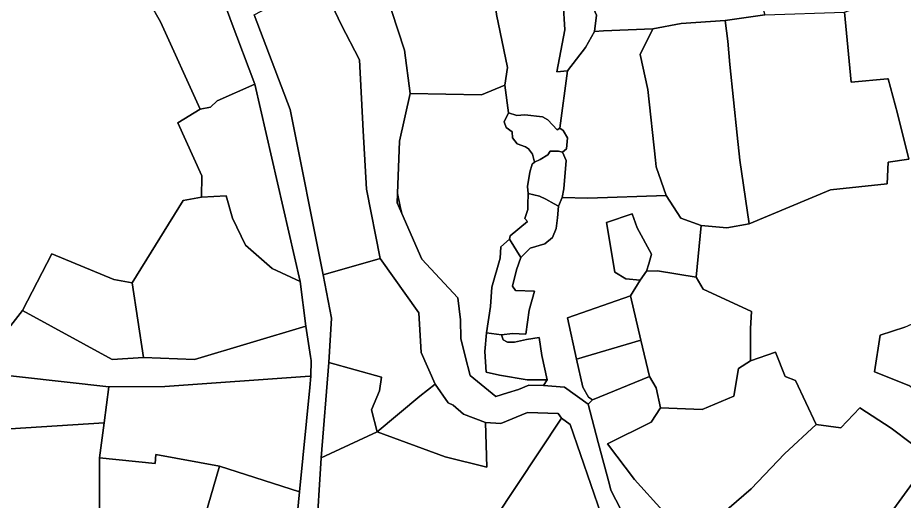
# Model space of a CAD drawing. Extents: x 542555 to 550520, y 1840485 to 1846995.
# Drawn here: x 547141.3 to 547558.7, y 1841702.1 to 1841929.8 of the extents above; entities that cross this region are included whole.
import ezdxf

# ---------------------------------------------------------------- set-up
doc = ezdxf.new("R2010")
doc.units = 0
doc.layers.add('Level 30', color=7, linetype='Continuous')

msp = doc.modelspace()

# ---------------------------------------------------------------- linework, layer by layer
at = {"layer": 'Level 30'}
for points in [[(547241.8182, 1841928.0303), (547252.88, 1841898.45), (547235.23, 1841890.71), (547232.07, 1841887.66), (547227.12, 1841886.68), (547208.47, 1841927.92), (547193.0001, 1841955.2762), (547191.03, 1841958.76), (547175.42, 1841990.62), (547183.68, 1842010.7), (547183.599, 1842010.7799), (547183.81, 1842011.3), (547184.1286, 1842011.2602), (547195.33, 1842000), (547212.12, 1841983.11), (547224.98, 1841963.48), (547239.41, 1841934.47)], [(547493, 1841931.12), (547474.35, 1841928.48), (547453.59, 1841927), (547440.24, 1841924.51), (547417.0487, 1841923.5338), (547412.92, 1841923.36), (547413.82, 1841931.04), (547410.68, 1841938.26), (547408.7845, 1841950.5441), (547408.35, 1841953.36), (547410.16, 1841970.92), (547412.8327, 1841981.5288), (547413.1, 1841982.59), (547413.61, 1841987.15), (547450.71, 1841998.55), (547454.99, 1842000), (547463.81, 1842002.99), (547463.9387, 1842003.0352), (547464.69, 1842003.29), (547478.88, 1842008.28), (547479.4305, 1842001.9054), (547480.38, 1841990.91), (547481.02, 1841980.3), (547486.91, 1841951.03)], [(547400.19, 1841904.83), (547396.46, 1841877.85), (547395.32, 1841876.94), (547390.81, 1841881.68), (547388.31, 1841883.17), (547380.11, 1841884.11), (547376.31, 1841883.7), (547372.35, 1841884.93), (547370.57, 1841898.02), (547371.81, 1841906.29), (547366.68, 1841931.35), (547364.8, 1841947.4), (547359.57, 1841965.98), (547357.65, 1841982.51), (547369.39, 1841985.04), (547393.74, 1841986.17), (547395.19, 1841977.42), (547394.53, 1841971.74), (547396.02, 1841953.48), (547398.14, 1841936.9), (547398.95, 1841924.09), (547395.07, 1841904.25)], [(547357.65, 1841982.51), (547359.57, 1841965.98), (547364.8, 1841947.4), (547366.68, 1841931.35), (547371.81, 1841906.29), (547370.57, 1841898.02), (547359.57, 1841893.47), (547326.04, 1841894.15), (547323.37, 1841914.51), (547317.26, 1841933.26), (547308.02, 1841946.93), (547316.4, 1841965.48)], [(547311.97, 1841816.38), (547285.03, 1841808.72), (547269.56, 1841886.58), (547252.65, 1841931.08), (547283.74, 1841947.62), (547293.55, 1841926.52), (547302.21, 1841909.96), (547303.92, 1841876.56), (547305.53, 1841849.03)], [(547413.82, 1841931.04), (547412.92, 1841923.36), (547408.55, 1841915.72), (547400.19, 1841904.83), (547395.07, 1841904.25), (547398.95, 1841924.09), (547398.14, 1841936.9), (547410.68, 1841938.26)], [(547523.96, 1841848.76), (547485.74, 1841832.73), (547481.34, 1841862.65), (547480.0721, 1841874.519), (547476.52, 1841907.77), (547475.55, 1841918.81), (547474.35, 1841928.48), (547493, 1841931.12), (547530.61, 1841932.41), (547533.68, 1841899.4), (547550.8048, 1841900.9685), (547551.04, 1841900.99), (547555.53, 1841884.74), (547560.89, 1841863.24), (547551.05, 1841861.81), (547550.56, 1841851.51)], [(547475.16, 1841830.78), (547463.12, 1841831.98), (547453.46, 1841835.38), (547446.57, 1841846.02), (547441.9, 1841859.61), (547441.5627, 1841862.7364), (547437.98, 1841895.94), (547434.31, 1841912.49), (547440.24, 1841924.51), (547453.59, 1841927), (547474.35, 1841928.48), (547475.55, 1841918.81), (547476.52, 1841907.77), (547480.0721, 1841874.519), (547481.34, 1841862.65), (547485.74, 1841832.73)], [(547409.69, 1841844.8), (547397.61, 1841845.14), (547398.44, 1841849.21), (547399.51, 1841862.54), (547397.73, 1841866.41), (547399.61, 1841868.12), (547400.1, 1841873.24), (547398.16, 1841876.61), (547396.46, 1841877.85), (547400.19, 1841904.83), (547408.55, 1841915.72), (547412.92, 1841923.36), (547417.0487, 1841923.5338), (547440.24, 1841924.51), (547434.31, 1841912.49), (547437.98, 1841895.94), (547441.5627, 1841862.7364), (547441.9, 1841859.61), (547446.57, 1841846.02)], [(547239.38, 1841845.86), (547227.77, 1841845.32), (547227.95, 1841855.35), (547216.69, 1841880.31), (547227.12, 1841886.68), (547232.07, 1841887.66), (547235.23, 1841890.71), (547252.88, 1841898.45), (547274.34, 1841805.51), (547261.07, 1841811.73), (547248.59, 1841822.63), (547242.42, 1841835.41)], [(547361.98, 1841781.4), (547361.2, 1841772.65), (547361.83, 1841762.88), (547368.12, 1841761.51), (547381.08, 1841759.28), (547390.59, 1841759.36), (547388.79, 1841756.68), (547381.86, 1841756.8), (547377.1, 1841754.7), (547371.8704, 1841753.1219), (547366.33, 1841751.45), (547354.25, 1841761.37), (547352.0154, 1841770.4391), (547349.98, 1841778.7), (547349.82, 1841787.5), (547348.56, 1841797.9), (547331.61, 1841816.06), (547322.143, 1841837.649), (547321.36, 1841840.94), (547320.1106, 1841847.0831), (547321, 1841871.64), (547326.04, 1841894.15), (547359.57, 1841893.47), (547370.57, 1841898.02), (547372.35, 1841884.93), (547370.37, 1841880.8), (547371.31, 1841878.1), (547374.04, 1841876.02), (547374.24, 1841873.19), (547376.49, 1841870.34), (547380.4, 1841869.04), (547381.85, 1841868.07), (547383.72, 1841865.57), (547384.66, 1841861.85), (547383.48, 1841860.81), (547382.34, 1841857), (547381.27, 1841850.36), (547381.65, 1841846.96), (547381.42, 1841841.75), (547381.41, 1841839.45), (547379.97, 1841835.19), (547381.26, 1841833.77), (547373.1, 1841827.04), (547372.88, 1841825.52), (547368.72, 1841821.91), (547368.46, 1841816.52), (547364.44, 1841802.95), (547363.89, 1841793.85)], [(547396.46, 1841877.85), (547398.16, 1841876.61), (547400.1, 1841873.24), (547399.61, 1841868.12), (547397.73, 1841866.41), (547395.84, 1841867.02), (547391.99, 1841866.92), (547390.9, 1841865.16), (547387.34, 1841862.96), (547384.66, 1841861.85), (547383.72, 1841865.57), (547381.85, 1841868.07), (547380.4, 1841869.04), (547376.49, 1841870.34), (547374.24, 1841873.19), (547374.04, 1841876.02), (547371.31, 1841878.1), (547370.37, 1841880.8), (547372.35, 1841884.93), (547376.31, 1841883.7), (547380.11, 1841884.11), (547388.31, 1841883.17), (547390.81, 1841881.68), (547395.32, 1841876.94)], [(547398.44, 1841849.21), (547397.61, 1841845.14), (547395.84, 1841841.11), (547393.83, 1841842.1), (547389.93, 1841844.34), (547386.96, 1841845.71), (547384.26, 1841846.42), (547381.65, 1841846.96), (547381.27, 1841850.36), (547382.34, 1841857), (547383.48, 1841860.81), (547384.66, 1841861.85), (547387.34, 1841862.96), (547390.9, 1841865.16), (547391.99, 1841866.92), (547395.84, 1841867.02), (547397.73, 1841866.41), (547399.51, 1841862.54)], [(547320.1106, 1841847.0831), (547321.36, 1841840.94), (547322.143, 1841837.649), (547319.95, 1841842.65)], [(547382.61, 1841821.33), (547378.12, 1841816.96), (547372.88, 1841825.52), (547373.1, 1841827.04), (547381.26, 1841833.77), (547379.97, 1841835.19), (547381.41, 1841839.45), (547381.42, 1841841.75), (547381.65, 1841846.96), (547384.26, 1841846.42), (547386.96, 1841845.71), (547389.93, 1841844.34), (547393.83, 1841842.1), (547395.84, 1841841.11), (547395.47, 1841835.6), (547394.84, 1841830.54), (547393, 1841826.38), (547389.44, 1841823.3)], [(547224.6, 1841768.92), (547200.51, 1841769.79), (547195.16, 1841804.9), (547219.14, 1841843.69), (547227.77, 1841845.32), (547239.38, 1841845.86), (547242.42, 1841835.41), (547248.59, 1841822.63), (547261.07, 1841811.73), (547274.34, 1841805.51), (547276.89, 1841784.62)], [(547463.12, 1841831.98), (547460.71, 1841807.68), (547442.49, 1841810.54), (547437.31, 1841810.41), (547438.42, 1841813.86), (547439.73, 1841818.4), (547433.01, 1841830.84), (547430.54, 1841837.48), (547418.51, 1841833.37), (547422.35, 1841810.03), (547427.64, 1841806.87), (547434.27, 1841806.26), (547429.72, 1841798.79), (547400.09, 1841788.5), (547404.42, 1841769.05), (547407.28, 1841755.8), (547410.01, 1841751.16), (547411.89, 1841749.84), (547409.87, 1841747.78), (547398.78, 1841755.79), (547388.79, 1841756.68), (547390.59, 1841759.36), (547388.07, 1841770.75), (547386.84, 1841779.18), (547380.81, 1841778.3), (547375.23, 1841777.04), (547371.91, 1841776.97), (547369.79, 1841778.18), (547369.07, 1841780.49), (547374.32, 1841781.04), (547380.47, 1841780.84), (547382.01, 1841792.13), (547384.53, 1841801.03), (547375.58, 1841801.28), (547374.2, 1841803.32), (547376.1, 1841811.05), (547378.12, 1841816.96), (547382.61, 1841821.33), (547389.44, 1841823.3), (547393, 1841826.38), (547394.84, 1841830.54), (547395.47, 1841835.6), (547395.84, 1841841.11), (547397.61, 1841845.14), (547409.69, 1841844.8), (547446.57, 1841846.02), (547453.46, 1841835.38)], [(547434.27, 1841806.26), (547427.64, 1841806.87), (547422.35, 1841810.03), (547418.51, 1841833.37), (547430.54, 1841837.48), (547433.01, 1841830.84), (547439.73, 1841818.4), (547438.42, 1841813.86), (547437.31, 1841810.41)], [(547378.12, 1841816.96), (547376.1, 1841811.05), (547374.2, 1841803.32), (547375.58, 1841801.28), (547384.53, 1841801.03), (547382.01, 1841792.13), (547380.47, 1841780.84), (547374.32, 1841781.04), (547369.07, 1841780.49), (547361.98, 1841781.4), (547363.89, 1841793.85), (547364.44, 1841802.95), (547368.46, 1841816.52), (547368.72, 1841821.91), (547372.88, 1841825.52)], [(547185.74, 1841768.87), (547143.57, 1841791.88), (547157.4, 1841818.54), (547186.5, 1841806.45), (547195.16, 1841804.9), (547200.51, 1841769.79)], [(547330.57, 1841751.59), (547310.6, 1841734.8), (547307.86, 1841745.16), (547311.63, 1841754.08), (547312.62, 1841760.55), (547287.73, 1841767.39), (547289.08, 1841788.32), (547285.03, 1841808.72), (547311.97, 1841816.38), (547330.12, 1841790.9), (547331.26, 1841772.17), (547337.83, 1841757.27)], [(547486.24, 1841783.45), (547486.27, 1841768.24), (547480.71, 1841764.69), (547478.51, 1841751.65), (547463.55, 1841745.34), (547443.92, 1841746.1), (547441.82, 1841755.53), (547438.74, 1841760.9), (547434.61, 1841777.9), (547429.72, 1841798.79), (547434.27, 1841806.26), (547437.31, 1841810.41), (547442.49, 1841810.54), (547460.71, 1841807.68), (547463.97, 1841801.94), (547486.76, 1841791.44)], [(547429.72, 1841798.79), (547434.61, 1841777.9), (547404.42, 1841769.05), (547400.09, 1841788.5)], [(547279.1216, 1841770.3093), (547279.41, 1841768.46), (547279.27, 1841761.06), (547278.8846, 1841761.0323), (547210.52, 1841756.12), (547184.22, 1841755.97), (547120.87, 1841763.06), (547143.57, 1841791.88), (547185.74, 1841768.87), (547200.51, 1841769.79), (547224.6, 1841768.92), (547276.89, 1841784.62)], [(547594.46, 1841751.3), (547592.87, 1841747.83), (547583.85, 1841745.23), (547576.45, 1841744.92), (547560.89, 1841756.61), (547544.63, 1841763.02), (547547.35, 1841780.28), (547559, 1841784.05), (547569.29, 1841788.85), (547583.09, 1841783.07), (547590.7, 1841780.85), (547596.39, 1841778.32), (547600.5, 1841774.91), (547601.39, 1841761.2), (547602.8, 1841760.56)], [(547369.07, 1841780.49), (547369.79, 1841778.18), (547371.91, 1841776.97), (547375.23, 1841777.04), (547380.81, 1841778.3), (547386.84, 1841779.18), (547388.07, 1841770.75), (547390.59, 1841759.36), (547381.08, 1841759.28), (547368.12, 1841761.51), (547361.83, 1841762.88), (547361.2, 1841772.65), (547361.98, 1841781.4)], [(547434.61, 1841777.9), (547438.74, 1841760.9), (547411.89, 1841749.84), (547410.01, 1841751.16), (547407.28, 1841755.8), (547404.42, 1841769.05)], [(547469.4, 1841693.05), (547462.83, 1841683.69), (547445.04, 1841697.53), (547431.75, 1841712.38), (547418.9, 1841729.11), (547439.55, 1841739.29), (547443.92, 1841746.1), (547463.55, 1841745.34), (547478.51, 1841751.65), (547480.71, 1841764.69), (547486.27, 1841768.24), (547498.03, 1841772.36), (547502.6, 1841760.8), (547507.49, 1841758.94), (547517.17, 1841738.25), (547502.36, 1841724.48), (547486.57, 1841707.92)], [(547287.73, 1841767.39), (547312.62, 1841760.55), (547311.63, 1841754.08), (547307.86, 1841745.16), (547310.6, 1841734.8), (547284.1, 1841722.54)], [(547120.87, 1841763.06), (547184.22, 1841755.97), (547181.95, 1841739.06), (547130.21, 1841735.71), (547123.53, 1841727.73), (547105.12, 1841743.37), (547115.43, 1841758.26)], [(547184.22, 1841755.97), (547210.52, 1841756.12), (547278.8846, 1841761.0323), (547279.27, 1841761.06), (547278.7493, 1841755.7363), (547273.94, 1841706.57), (547236.27, 1841718.56), (547206.28, 1841724.12), (547205.96, 1841719.84), (547179.83, 1841722.5), (547181.95, 1841739.06)], [(547342.53, 1841722.97), (547310.6, 1841734.8), (547330.57, 1841751.59), (547337.83, 1841757.27), (547343.92, 1841748.39), (547346.35, 1841747.35), (547351.12, 1841743.15), (547361.54, 1841739.19), (547362.21, 1841718.19)], [(547537.66, 1841682.23), (547520.51, 1841657.37), (547506.45, 1841660.73), (547488.35, 1841665.53), (547462.83, 1841683.69), (547469.4, 1841693.05), (547486.57, 1841707.92), (547502.36, 1841724.48), (547517.17, 1841738.25), (547528.83, 1841736.69), (547537.81, 1841746.08), (547552.45, 1841736.57), (547571.64, 1841722.09), (547562.63, 1841710.69), (547552.53, 1841696.76)], [(547334.2419, 1841646.1311), (547333.81, 1841645.48), (547300.18, 1841657.24), (547300.1195, 1841657.2786), (547290.15, 1841663.64), (547287.83, 1841665.89), (547283.29, 1841672.9), (547281.73, 1841684.57), (547284.1, 1841722.54), (547310.6, 1841734.8), (547342.53, 1841722.97), (547362.21, 1841718.19), (547361.54, 1841739.19), (547368.69, 1841738.69), (547381.28, 1841743.89), (547395.73, 1841743.39), (547397.34, 1841741.25)], [(547181.95, 1841739.06), (547179.83, 1841722.5), (547179.82, 1841682.4), (547178.8, 1841677.82), (547155.03, 1841674.68), (547140.29, 1841668.06), (547107.92, 1841670.84), (547091.6, 1841674.66), (547113.89, 1841706.18), (547123.53, 1841727.73), (547130.21, 1841735.71)], [(547393.3, 1841633.13), (547375.67, 1841623.64), (547360.34, 1841635.07), (547349.8765, 1841639.1757), (547333.81, 1841645.48), (547334.2419, 1841646.1311), (547397.34, 1841741.25), (547401.34, 1841738.3), (547415.99, 1841695.92)], [(547586.75, 1841740.06), (547597.66, 1841726.69), (547609.06, 1841711.32), (547603.03, 1841707.77), (547597.8, 1841705.19), (547593.24, 1841699.81), (547590.44, 1841696.43), (547582.75, 1841682.58), (547576.02, 1841671.16), (547568.74, 1841643.68), (547557.51, 1841646.32), (547543.69, 1841649.86), (547534.85, 1841652.22), (547524.99, 1841655.06), (547520.51, 1841657.37), (547537.66, 1841682.23), (547552.53, 1841696.76), (547562.63, 1841710.69), (547571.64, 1841722.09)], [(547236.27, 1841718.56), (547220.01, 1841662.39), (547179.82, 1841682.4), (547179.83, 1841722.5), (547205.96, 1841719.84), (547206.28, 1841724.12)], [(547236.27, 1841718.56), (547273.94, 1841706.57), (547269.84, 1841664.35), (547220.01, 1841662.39)]]:
    msp.add_lwpolyline(points, close=True, dxfattribs=at)
for points in [[(547193.0001, 1841955.2762), (547208.47, 1841927.92), (547227.12, 1841886.68), (547216.69, 1841880.31), (547227.95, 1841855.35), (547227.77, 1841845.32), (547219.14, 1841843.69), (547195.16, 1841804.9), (547186.5, 1841806.45), (547157.4, 1841818.54), (547143.57, 1841791.88), (547120.87, 1841763.06)], [(547415.99, 1841695.92), (547401.34, 1841738.3), (547397.34, 1841741.25), (547395.73, 1841743.39), (547381.28, 1841743.89), (547368.69, 1841738.69), (547361.54, 1841739.19), (547351.12, 1841743.15), (547346.35, 1841747.35), (547343.92, 1841748.39), (547337.83, 1841757.27), (547331.26, 1841772.17), (547330.12, 1841790.9), (547311.97, 1841816.38), (547305.53, 1841849.03), (547303.92, 1841876.56), (547302.21, 1841909.96), (547293.55, 1841926.52), (547283.74, 1841947.62)], [(547560.89, 1841863.24), (547555.53, 1841884.74), (547551.04, 1841900.99), (547550.8048, 1841900.9685), (547533.68, 1841899.4), (547530.61, 1841932.41), (547540.1443, 1841935.8105), (547543.9, 1841937.15), (547590.45, 1841944.38)], [(547269.84, 1841664.35), (547273.94, 1841706.57), (547278.7493, 1841755.7363), (547279.27, 1841761.06), (547279.41, 1841768.46), (547279.1216, 1841770.3093), (547276.89, 1841784.62), (547274.34, 1841805.51), (547252.88, 1841898.45), (547241.8182, 1841928.0303), (547239.41, 1841934.47)], [(547252.65, 1841931.08), (547269.56, 1841886.58), (547285.03, 1841808.72), (547289.08, 1841788.32), (547287.73, 1841767.39), (547284.1, 1841722.54), (547281.73, 1841684.57)], [(547317.26, 1841933.26), (547323.37, 1841914.51), (547326.04, 1841894.15), (547321, 1841871.64), (547320.1106, 1841847.0831), (547319.95, 1841842.65), (547322.143, 1841837.649), (547331.61, 1841816.06), (547348.56, 1841797.9), (547349.82, 1841787.5), (547349.98, 1841778.7), (547352.0154, 1841770.4391), (547354.25, 1841761.37), (547366.33, 1841751.45), (547371.8704, 1841753.1219), (547377.1, 1841754.7), (547381.86, 1841756.8), (547388.79, 1841756.68), (547398.78, 1841755.79), (547409.87, 1841747.78), (547414.6502, 1841729.7484), (547419.8831, 1841710.0089), (547420.58, 1841707.38), (547441.16, 1841667.65)], [(547571.64, 1841722.09), (547552.45, 1841736.57), (547537.81, 1841746.08), (547528.83, 1841736.69), (547517.17, 1841738.25), (547507.49, 1841758.94), (547502.6, 1841760.8), (547498.03, 1841772.36), (547486.27, 1841768.24), (547486.24, 1841783.45), (547486.76, 1841791.44), (547463.97, 1841801.94), (547460.71, 1841807.68), (547463.12, 1841831.98), (547475.16, 1841830.78), (547485.74, 1841832.73), (547523.96, 1841848.76), (547550.56, 1841851.51), (547551.05, 1841861.81), (547560.89, 1841863.24)], [(547559, 1841784.05), (547547.35, 1841780.28), (547544.63, 1841763.02), (547560.89, 1841756.61)], [(547441.16, 1841667.65), (547420.58, 1841707.38), (547419.8831, 1841710.0089), (547414.6502, 1841729.7484), (547409.87, 1841747.78), (547411.89, 1841749.84), (547438.74, 1841760.9), (547441.82, 1841755.53), (547443.92, 1841746.1), (547439.55, 1841739.29), (547418.9, 1841729.11), (547431.75, 1841712.38), (547445.04, 1841697.53)]]:
    msp.add_lwpolyline(points, dxfattribs=at)

doc.saveas('drawing.dxf')
